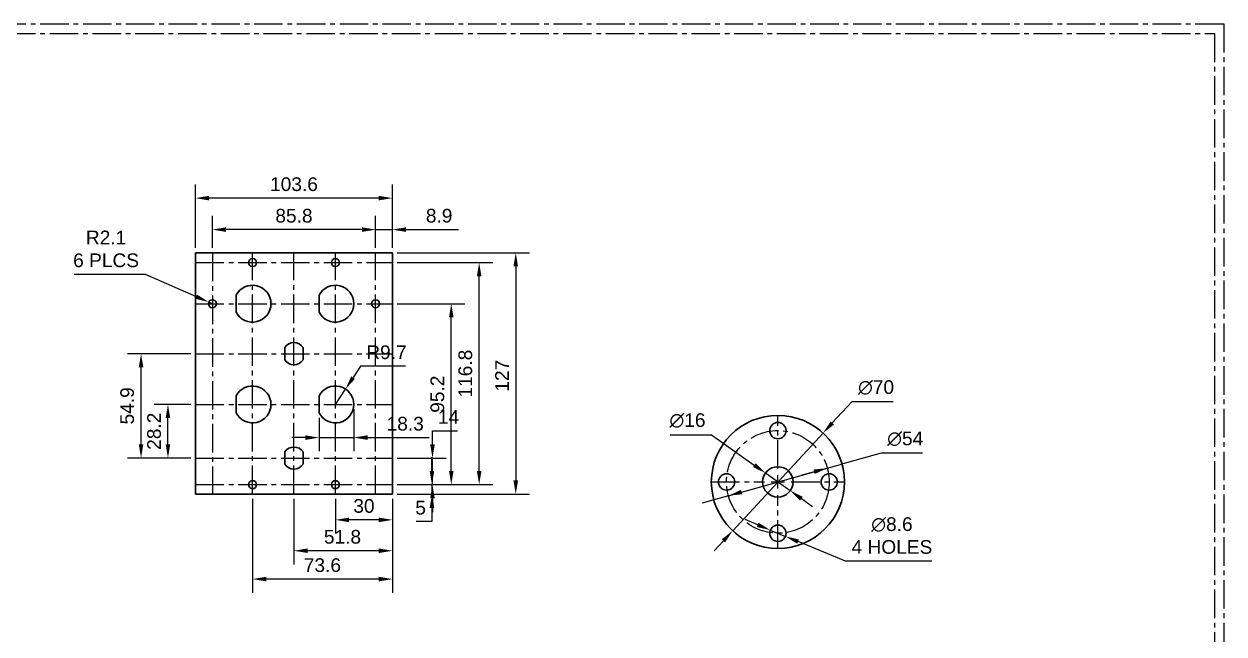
# Model space of a CAD drawing. Header units: millimetres. Extents: x -312 to 1301, y -289 to 535.
# Drawn here: x 670 to 1301, y 214 to 535 of the extents above; entities that cross this region are included whole.
import ezdxf

# ---------------------------------------------------------------- set-up
doc = ezdxf.new("R2010")
doc.units = ezdxf.units.MM
doc.header["$LTSCALE"] = 20
doc.header["$MEASUREMENT"] = 0
doc.linetypes.add('CENTER2', pattern=[1.125, 0.75, -0.125, 0.125, -0.125])
doc.styles.get("Standard").update_dxf_attribs({"font": 'arial.ttf'})
doc.dimstyles.get("Standard").update_dxf_attribs({"dimscale": 40, "dimtxt": 0.18, "dimasz": 0.18, "dimexe": 0.18, "dimexo": 0.0625, "dimgap": 0.09, "dimtad": 1, "dimtoh": 1, "dimdec": 4, "dimdsep": 46, "dimtxsty": 'Standard', "dimcen": 0.09, "dimadec": 0, "dimazin": 0, "dimtfac": 1, "dimtdec": 4, "dimtmove": 0, "dimatfit": 3, "dimfxl": 1, "dimtolj": 1, "dimtzin": 0, "dimarcsym": 0})

# ---------------------------------------------------------------- blocks, each defined once
blk = doc.blocks.new('*U15')
at = {"color": 7, "lineweight": 30}
blk.add_circle((0, 0), 4.3, dxfattribs=at)
blk = doc.blocks.new('*U16')
at = {"color": 0, "linetype": 'ByBlock', "lineweight": -2, "transparency": 16777216}
blk.add_blockref('*U15', (-438.09, 294.24), dxfattribs=at)
for p, rotation in [((-465.09, 267.24), 90), ((-411.09, 267.24), 270), ((-438.09, 240.24), 180)]:
    blk.add_blockref('*U15', p, dxfattribs=dict(at, rotation=rotation))
blk = doc.blocks.new('*U19')
at = {"color": 0, "linetype": 'CENTER2', "transparency": 16777216}
for p, q in [((0, 7), (0, 35.12)), ((-35.12, 0), (-7, 0)), ((7, 0), (35.12, 0)), ((0, -35.12), (0, -7))]:
    blk.add_line(p, q, dxfattribs=at)
at = {"color": 0, "linetype": 'Continuous', "transparency": 16777216}
for p, q in [((-3.5, 0), (3.5, 0)), ((0, -3.5), (0, 3.5))]:
    blk.add_line(p, q, dxfattribs=at)
blk = doc.blocks.new('*D20')
at = {"color": 0, "lineweight": -2, "transparency": 16777216}
for p, q in [((1105.34, 335.89), (1095.01, 324.71)), ((1127.07, 335.89), (1105.34, 335.89)), ((1042.61, 268.02), (1090.12, 319.42)), ((1037.73, 262.73), (1032.84, 257.44))]:
    blk.add_line(p, q, dxfattribs=at)
at = {"color": 0, "transparency": 16777216}
for points in [[(1094.13, 325.53), (1095.89, 323.9), (1090.12, 319.42)], [(1036.84, 263.54), (1038.61, 261.91), (1042.61, 268.02)]]:
    blk.add_solid(points, dxfattribs=at)
at = {"layer": 'Defpoints', "color": 0, "transparency": 16777216}
for p in [(1090.12, 319.42), (1042.61, 268.02)]:
    blk.add_point(p, dxfattribs=at)
at = {"color": 0, "transparency": 16777216, "insert": (1118, 343.37), "char_height": 7.2, "attachment_point": 5}
blk.add_mtext('\\A1;∅70', dxfattribs=at)
blk = doc.blocks.new('*D21')
at = {"color": 0, "lineweight": -2, "transparency": 16777216}
for p, q in [((1120.69, 308.88), (1099.31, 302.91)), ((1142.41, 308.88), (1120.69, 308.88)), ((1040.36, 286.46), (1092.37, 300.98)), ((1085.44, 299.04), (1078.5, 297.11)), ((1092.37, 300.98), (1099.31, 302.91)), ((1047.3, 288.4), (1054.23, 290.33)), ((1033.43, 284.53), (1026.49, 282.59)), ((1040.36, 286.46), (1033.43, 284.53))]:
    blk.add_line(p, q, dxfattribs=at)
at = {"color": 0, "transparency": 16777216}
for points in [[(1085.12, 300.2), (1085.76, 297.89), (1092.37, 300.98)], [(1046.97, 289.55), (1047.62, 287.24), (1040.36, 286.46)]]:
    blk.add_solid(points, dxfattribs=at)
at = {"layer": 'Defpoints', "color": 0, "transparency": 16777216}
for p in [(1092.37, 300.98), (1040.36, 286.46)]:
    blk.add_point(p, dxfattribs=at)
at = {"color": 0, "transparency": 16777216, "insert": (1133.35, 316.36), "char_height": 7.2, "attachment_point": 5}
blk.add_mtext('\\A1;∅54', dxfattribs=at)
blk = doc.blocks.new('*D22')
at = {"color": 0, "lineweight": -2, "transparency": 16777216}
for p, q in [((1009.75, 318.52), (1031.49, 318.52)), ((1031.49, 318.52), (1053.98, 302.53)), ((1072.89, 289.08), (1059.85, 298.36)), ((1078.75, 284.91), (1084.62, 280.74))]:
    blk.add_line(p, q, dxfattribs=at)
at = {"color": 0, "transparency": 16777216}
for points in [[(1054.68, 303.51), (1053.28, 301.55), (1059.85, 298.36)], [(1079.45, 285.89), (1078.06, 283.93), (1072.89, 289.08)]]:
    blk.add_solid(points, dxfattribs=at)
at = {"layer": 'Defpoints', "color": 0, "transparency": 16777216}
for p in [(1059.85, 298.36), (1072.89, 289.08)]:
    blk.add_point(p, dxfattribs=at)
at = {"color": 0, "transparency": 16777216, "insert": (1018.82, 326), "char_height": 7.2, "attachment_point": 5}
blk.add_mtext('\\A1;∅16', dxfattribs=at)
blk = doc.blocks.new('*D23')
at = {"color": 0, "lineweight": -2, "transparency": 16777216}
for p, q in [((1055.75, 271.13), (1049.1, 273.89)), ((1062.4, 268.37), (1070.34, 265.07)), ((1101.85, 251.99), (1076.99, 262.31)), ((1147.28, 251.99), (1101.85, 251.99))]:
    blk.add_line(p, q, dxfattribs=at)
at = {"color": 0, "transparency": 16777216}
for points in [[(1056.21, 272.24), (1055.29, 270.02), (1062.4, 268.37)], [(1077.45, 263.42), (1076.53, 261.2), (1070.34, 265.07)]]:
    blk.add_solid(points, dxfattribs=at)
at = {"layer": 'Defpoints', "color": 0, "transparency": 16777216}
for p in [(1062.4, 268.37), (1070.34, 265.07)]:
    blk.add_point(p, dxfattribs=at)
at = {"color": 0, "transparency": 16777216, "insert": (1126.36, 265.45), "char_height": 7.2, "attachment_point": 5}
blk.add_mtext('\\A1;∅8.6\\P4 HOLES', dxfattribs=at)
blk = doc.blocks.new('*D25')
at = {"color": 0, "lineweight": -2, "transparency": 16777216}
for p, q in [((866.15, 414.27), (935.7, 414.27)), ((928.5, 407.07), (928.5, 294.47)), ((866.15, 287.27), (935.7, 287.27))]:
    blk.add_line(p, q, dxfattribs=at)
at = {"color": 0, "transparency": 16777216}
for points in [[(927.3, 407.07), (929.7, 407.07), (928.5, 414.27)], [(927.3, 294.47), (929.7, 294.47), (928.5, 287.27)]]:
    blk.add_solid(points, dxfattribs=at)
at = {"layer": 'Defpoints', "color": 0, "transparency": 16777216}
for p in [(863.65, 414.27), (863.65, 287.27), (928.5, 287.27)]:
    blk.add_point(p, dxfattribs=at)
at = {"color": 0, "transparency": 16777216, "insert": (921.28, 349.59), "char_height": 7.2, "attachment_point": 5, "rotation": 90}
blk.add_mtext('\\A1;127', dxfattribs=at)
blk = doc.blocks.new('*D26')
at = {"color": 0, "lineweight": -2, "transparency": 16777216}
for p, q in [((760.05, 416.77), (760.05, 450.21)), ((863.65, 416.77), (863.65, 450.21)), ((856.45, 443.01), (767.25, 443.01))]:
    blk.add_line(p, q, dxfattribs=at)
at = {"color": 0, "transparency": 16777216}
for points in [[(767.25, 444.21), (767.25, 441.81), (760.05, 443.01)], [(856.45, 444.21), (856.45, 441.81), (863.65, 443.01)]]:
    blk.add_solid(points, dxfattribs=at)
at = {"layer": 'Defpoints', "color": 0, "transparency": 16777216}
for p in [(760.05, 443.01), (760.05, 414.27), (863.65, 414.27)]:
    blk.add_point(p, dxfattribs=at)
at = {"color": 0, "transparency": 16777216, "insert": (811.85, 450.29), "char_height": 7.2, "attachment_point": 5}
blk.add_mtext('\\A1;103.6', dxfattribs=at)
blk = doc.blocks.new('*D27')
at = {"color": 0, "lineweight": -2, "transparency": 16777216}
for p, q in [((884.43, 299.47), (884.43, 306.67)), ((866.15, 292.27), (891.63, 292.27)), ((884.43, 292.27), (884.43, 287.27)), ((866.15, 287.27), (891.63, 287.27)), ((884.43, 280.07), (884.43, 272.87)), ((884.43, 272.87), (876.06, 272.87))]:
    blk.add_line(p, q, dxfattribs=at)
at = {"color": 0, "transparency": 16777216}
for points in [[(883.23, 299.47), (885.63, 299.47), (884.43, 292.27)], [(883.23, 280.07), (885.63, 280.07), (884.43, 287.27)]]:
    blk.add_solid(points, dxfattribs=at)
at = {"layer": 'Defpoints', "color": 0, "transparency": 16777216}
for p in [(863.65, 292.27), (863.65, 287.27), (884.43, 287.27)]:
    blk.add_point(p, dxfattribs=at)
at = {"color": 0, "transparency": 16777216, "insert": (878.45, 280.13), "char_height": 7.2, "attachment_point": 5}
blk.add_mtext('\\A1;5', dxfattribs=at)
blk = doc.blocks.new('*D28')
at = {"color": 0, "lineweight": -2, "transparency": 16777216}
for p, q in [((884.7, 313.47), (884.7, 320.67)), ((884.7, 320.67), (897.91, 320.67)), ((866.15, 306.27), (891.9, 306.27)), ((884.7, 292.27), (884.7, 306.27)), ((866.15, 292.27), (891.9, 292.27)), ((884.7, 285.07), (884.7, 277.87))]:
    blk.add_line(p, q, dxfattribs=at)
at = {"color": 0, "transparency": 16777216}
for points in [[(883.5, 313.47), (885.9, 313.47), (884.7, 306.27)], [(883.5, 285.07), (885.9, 285.07), (884.7, 292.27)]]:
    blk.add_solid(points, dxfattribs=at)
at = {"layer": 'Defpoints', "color": 0, "transparency": 16777216}
for p in [(863.65, 306.27), (884.7, 306.27), (863.65, 292.27)]:
    blk.add_point(p, dxfattribs=at)
at = {"color": 0, "transparency": 16777216, "insert": (893.1, 327.88), "char_height": 7.2, "attachment_point": 5}
blk.add_mtext('\\A1;14', dxfattribs=at)
blk = doc.blocks.new('*D30')
at = {"color": 0, "lineweight": -2, "transparency": 16777216}
for p, q in [((866.15, 387.47), (901.78, 387.47)), ((894.58, 299.47), (894.58, 380.27)), ((866.15, 292.27), (901.78, 292.27))]:
    blk.add_line(p, q, dxfattribs=at)
at = {"color": 0, "transparency": 16777216}
for points in [[(893.38, 380.27), (895.78, 380.27), (894.58, 387.47)], [(893.38, 299.47), (895.78, 299.47), (894.58, 292.27)]]:
    blk.add_solid(points, dxfattribs=at)
at = {"layer": 'Defpoints', "color": 0, "transparency": 16777216}
for p in [(863.65, 387.47), (894.58, 387.47), (863.65, 292.27)]:
    blk.add_point(p, dxfattribs=at)
at = {"color": 0, "transparency": 16777216, "insert": (887.31, 339.87), "char_height": 7.2, "attachment_point": 5, "rotation": 90}
blk.add_mtext('\\A1;95.2', dxfattribs=at)
blk = doc.blocks.new('*D31')
at = {"color": 0, "lineweight": -2, "transparency": 16777216}
for p, q in [((866.15, 409.07), (916.47, 409.07)), ((909.27, 299.47), (909.27, 401.87)), ((866.15, 292.27), (916.47, 292.27))]:
    blk.add_line(p, q, dxfattribs=at)
at = {"color": 0, "transparency": 16777216}
for points in [[(908.07, 401.87), (910.47, 401.87), (909.27, 409.07)], [(908.07, 299.47), (910.47, 299.47), (909.27, 292.27)]]:
    blk.add_solid(points, dxfattribs=at)
at = {"layer": 'Defpoints', "color": 0, "transparency": 16777216}
for p in [(863.65, 409.07), (909.27, 409.07), (863.65, 292.27)]:
    blk.add_point(p, dxfattribs=at)
at = {"color": 0, "transparency": 16777216, "insert": (901.99, 350.67), "char_height": 7.2, "attachment_point": 5, "rotation": 90}
blk.add_mtext('\\A1;116.8', dxfattribs=at)
blk = doc.blocks.new('*D32')
at = {"color": 0, "lineweight": -2, "transparency": 16777216}
for p, q in [((757.55, 334.47), (738.37, 334.47)), ((745.57, 313.47), (745.57, 327.27)), ((757.55, 306.27), (738.37, 306.27))]:
    blk.add_line(p, q, dxfattribs=at)
at = {"color": 0, "transparency": 16777216}
for points in [[(744.37, 327.27), (746.77, 327.27), (745.57, 334.47)], [(744.37, 313.47), (746.77, 313.47), (745.57, 306.27)]]:
    blk.add_solid(points, dxfattribs=at)
at = {"layer": 'Defpoints', "color": 0, "transparency": 16777216}
for p in [(745.57, 334.47), (760.05, 334.47), (760.05, 306.27)]:
    blk.add_point(p, dxfattribs=at)
at = {"color": 0, "transparency": 16777216, "insert": (738.29, 320.37), "char_height": 7.2, "attachment_point": 5, "rotation": 90}
blk.add_mtext('\\A1;28.2', dxfattribs=at)
blk = doc.blocks.new('*D33')
at = {"color": 0, "lineweight": -2, "transparency": 16777216}
for p, q in [((757.55, 361.17), (724.22, 361.17)), ((731.42, 313.47), (731.42, 353.97)), ((757.55, 306.27), (724.22, 306.27))]:
    blk.add_line(p, q, dxfattribs=at)
at = {"color": 0, "transparency": 16777216}
for points in [[(730.22, 353.97), (732.62, 353.97), (731.42, 361.17)], [(730.22, 313.47), (732.62, 313.47), (731.42, 306.27)]]:
    blk.add_solid(points, dxfattribs=at)
at = {"layer": 'Defpoints', "color": 0, "transparency": 16777216}
for p in [(731.42, 361.17), (760.05, 361.17), (760.05, 306.27)]:
    blk.add_point(p, dxfattribs=at)
at = {"color": 0, "transparency": 16777216, "insert": (724.14, 333.72), "char_height": 7.2, "attachment_point": 5, "rotation": 90}
blk.add_mtext('\\A1;54.9', dxfattribs=at)
blk = doc.blocks.new('*D34')
at = {"color": 0, "lineweight": -2, "transparency": 16777216}
for p, q in [((833.65, 284.77), (833.65, 266.56)), ((863.65, 284.77), (863.65, 266.56)), ((856.45, 273.76), (840.85, 273.76))]:
    blk.add_line(p, q, dxfattribs=at)
at = {"color": 0, "transparency": 16777216}
for points in [[(840.85, 274.96), (840.85, 272.56), (833.65, 273.76)], [(856.45, 274.96), (856.45, 272.56), (863.65, 273.76)]]:
    blk.add_solid(points, dxfattribs=at)
at = {"layer": 'Defpoints', "color": 0, "transparency": 16777216}
for p in [(833.65, 287.27), (863.65, 287.27), (833.65, 273.76)]:
    blk.add_point(p, dxfattribs=at)
at = {"color": 0, "transparency": 16777216, "insert": (848.65, 281.04), "char_height": 7.2, "attachment_point": 5}
blk.add_mtext('\\A1;30', dxfattribs=at)
blk = doc.blocks.new('*D35')
at = {"color": 0, "lineweight": -2, "transparency": 16777216}
for p, q in [((811.85, 284.77), (811.85, 250.31)), ((863.65, 284.77), (863.65, 250.31)), ((856.45, 257.51), (819.05, 257.51))]:
    blk.add_line(p, q, dxfattribs=at)
at = {"color": 0, "transparency": 16777216}
for points in [[(819.05, 258.71), (819.05, 256.31), (811.85, 257.51)], [(856.45, 258.71), (856.45, 256.31), (863.65, 257.51)]]:
    blk.add_solid(points, dxfattribs=at)
at = {"layer": 'Defpoints', "color": 0, "transparency": 16777216}
for p in [(811.85, 287.27), (863.65, 287.27), (811.85, 257.51)]:
    blk.add_point(p, dxfattribs=at)
at = {"color": 0, "transparency": 16777216, "insert": (837.37, 264.79), "char_height": 7.2, "attachment_point": 5}
blk.add_mtext('\\A1;51.8', dxfattribs=at)
blk = doc.blocks.new('*D36')
at = {"color": 0, "lineweight": -2, "transparency": 16777216}
for p, q in [((790.05, 284.77), (790.05, 235.41)), ((863.65, 284.77), (863.65, 235.41)), ((856.45, 242.61), (797.25, 242.61))]:
    blk.add_line(p, q, dxfattribs=at)
at = {"color": 0, "transparency": 16777216}
for points in [[(797.25, 243.81), (797.25, 241.41), (790.05, 242.61)], [(856.45, 243.81), (856.45, 241.41), (863.65, 242.61)]]:
    blk.add_solid(points, dxfattribs=at)
at = {"layer": 'Defpoints', "color": 0, "transparency": 16777216}
for p in [(790.05, 287.27), (863.65, 287.27), (790.05, 242.61)]:
    blk.add_point(p, dxfattribs=at)
at = {"color": 0, "transparency": 16777216, "insert": (826.81, 249.89), "char_height": 7.2, "attachment_point": 5}
blk.add_mtext('\\A1;73.6', dxfattribs=at)
blk = doc.blocks.new('*D37')
at = {"color": 0, "lineweight": -2, "transparency": 16777216}
for p, q in [((843.35, 331.97), (843.35, 309.83)), ((825.05, 327.48), (825.05, 309.83)), ((817.85, 317.03), (810.65, 317.03)), ((825.05, 317.03), (843.35, 317.03)), ((850.55, 317.03), (882.97, 317.03))]:
    blk.add_line(p, q, dxfattribs=at)
at = {"color": 0, "transparency": 16777216}
for points in [[(817.85, 318.23), (817.85, 315.83), (825.05, 317.03)], [(850.55, 318.23), (850.55, 315.83), (843.35, 317.03)]]:
    blk.add_solid(points, dxfattribs=at)
at = {"layer": 'Defpoints', "color": 0, "transparency": 16777216}
for p in [(825.05, 329.98), (843.35, 334.47), (843.35, 317.03)]:
    blk.add_point(p, dxfattribs=at)
at = {"color": 0, "transparency": 16777216, "insert": (870.36, 324.3), "char_height": 7.2, "attachment_point": 5}
blk.add_mtext('\\A1;18.3', dxfattribs=at)
blk = doc.blocks.new('*D38')
at = {"color": 0, "lineweight": -2, "transparency": 16777216}
for p, q in [((846.91, 354.59), (842.95, 348.58)), ((870.51, 354.59), (846.91, 354.59)), ((833.65, 334.47), (838.99, 342.57))]:
    blk.add_line(p, q, dxfattribs=at)
at = {"color": 0, "transparency": 16777216}
blk.add_solid([(841.95, 349.24), (843.95, 347.92), (838.99, 342.57)], dxfattribs=at)
at = {"layer": 'Defpoints', "color": 0, "transparency": 16777216}
for p in [(838.99, 342.57), (833.65, 334.47)]:
    blk.add_point(p, dxfattribs=at)
at = {"color": 0, "transparency": 16777216, "insert": (860.51, 361.87), "char_height": 7.2, "attachment_point": 5}
blk.add_mtext('\\A1;R9.7', dxfattribs=at)
blk = doc.blocks.new('*D39')
at = {"color": 0, "lineweight": -2, "transparency": 16777216}
for p, q in [((696.16, 402.92), (733.52, 402.92)), ((733.52, 402.92), (760.42, 391.19)), ((768.95, 387.47), (767.02, 388.31))]:
    blk.add_line(p, q, dxfattribs=at)
at = {"color": 0, "transparency": 16777216}
blk.add_solid([(760.9, 392.29), (759.94, 390.09), (767.02, 388.31)], dxfattribs=at)
at = {"layer": 'Defpoints', "color": 0, "transparency": 16777216}
for p in [(767.02, 388.31), (768.95, 387.47)]:
    blk.add_point(p, dxfattribs=at)
at = {"color": 0, "transparency": 16777216, "insert": (713.04, 416.25), "char_height": 7.2, "attachment_point": 5}
blk.add_mtext('\\A1;R2.1\\P6 PLCS', dxfattribs=at)
blk = doc.blocks.new('*D40')
at = {"color": 0, "lineweight": -2, "transparency": 16777216}
for p, q in [((854.75, 416.77), (854.75, 433.64)), ((863.65, 416.77), (863.65, 433.64)), ((847.55, 426.44), (840.35, 426.44)), ((854.75, 426.44), (863.65, 426.44)), ((870.85, 426.44), (898.38, 426.44))]:
    blk.add_line(p, q, dxfattribs=at)
at = {"color": 0, "transparency": 16777216}
for points in [[(847.55, 427.64), (847.55, 425.24), (854.75, 426.44)], [(870.85, 427.64), (870.85, 425.24), (863.65, 426.44)]]:
    blk.add_solid(points, dxfattribs=at)
at = {"layer": 'Defpoints', "color": 0, "transparency": 16777216}
for p in [(854.75, 426.44), (854.75, 414.27), (863.65, 414.27)]:
    blk.add_point(p, dxfattribs=at)
at = {"color": 0, "transparency": 16777216, "insert": (888.21, 433.71), "char_height": 7.2, "attachment_point": 5}
blk.add_mtext('\\A1;8.9', dxfattribs=at)
blk = doc.blocks.new('*D41')
at = {"color": 0, "lineweight": -2, "transparency": 16777216}
for p, q in [((768.95, 416.77), (768.95, 433.64)), ((854.75, 416.77), (854.75, 433.64)), ((847.55, 426.44), (776.15, 426.44))]:
    blk.add_line(p, q, dxfattribs=at)
at = {"color": 0, "transparency": 16777216}
for points in [[(776.15, 427.64), (776.15, 425.24), (768.95, 426.44)], [(847.55, 427.64), (847.55, 425.24), (854.75, 426.44)]]:
    blk.add_solid(points, dxfattribs=at)
at = {"layer": 'Defpoints', "color": 0, "transparency": 16777216}
for p in [(768.95, 426.44), (768.95, 414.27), (854.75, 414.27)]:
    blk.add_point(p, dxfattribs=at)
at = {"color": 0, "transparency": 16777216, "insert": (811.85, 433.71), "char_height": 7.2, "attachment_point": 5}
blk.add_mtext('\\A1;85.8', dxfattribs=at)

msp = doc.modelspace()

# ---------------------------------------------------------------- linework, layer by layer
at = {"color": 7, "lineweight": 30}
for p, q in [((863.64743, 414.26981), (760.04743, 414.26981)), ((760.04743, 414.26981), (760.04743, 287.26981)), ((863.64743, 287.26981), (863.64743, 414.26981)), ((781.44743, 382.98317), (781.44743, 391.95646)), ((825.04743, 382.98317), (825.04743, 391.95646)), ((781.44743, 329.98317), (781.44743, 338.95646)), ((825.04743, 329.98317), (825.04743, 338.95646)), ((760.04743, 287.26981), (863.64743, 287.26981))]:
    msp.add_line(p, q, dxfattribs=at)
at = {"color": 2, "linetype": 'CENTER2'}
for p, q in [((768.94743, 414.26981), (768.94743, 287.26981)), ((790.04743, 287.26981), (790.04743, 414.26981)), ((811.84743, 287.26981), (811.84743, 414.26981)), ((833.64743, 287.26981), (833.64743, 414.26981)), ((854.74743, 287.26981), (854.74743, 414.26981)), ((760.04743, 409.06981), (863.64743, 409.06981)), ((760.04743, 387.46981), (863.64743, 387.46981)), ((760.04743, 361.16981), (863.64743, 361.16981)), ((760.04743, 334.46981), (863.64743, 334.46981)), ((760.04743, 306.26981), (863.64743, 306.26981)), ((760.04743, 292.26981), (863.64743, 292.26981))]:
    msp.add_line(p, q, dxfattribs=at)
at = {"color": 5, "linetype": 'CENTER2'}
for points in [[(-311.60207, 534.60358), (1301.01413, 534.60358), (1301.01413, -289.00076), (-311.60207, -289.00076)], [(-306.60207, 529.60358), (1296.01413, 529.60358), (1296.01413, -284.00076), (-306.60207, -284.00076)]]:
    msp.add_lwpolyline(points, close=True, dxfattribs=at)
at = {"color": 7, "lineweight": 30}
for points in [[(807.04743, 357.91405, 0.530049142), (816.64743, 357.91405), (816.64743, 364.42558, 0.530049142), (807.04743, 364.42558)], [(807.04743, 303.01405, 0.530049142), (816.64743, 303.01405), (816.64743, 309.52558, 0.530049142), (807.04743, 309.52558)]]:
    msp.add_lwpolyline(points, format="xyb", close=True, dxfattribs=at)
for centre, radius in [((790.04743, 409.06981), 2.1), ((833.64743, 409.06981), 2.1), ((768.94743, 387.46981), 2.1), ((854.74743, 387.46981), 2.1), ((1066.3667, 293.72081), 35), ((1066.3667, 293.72081), 8), ((790.04743, 292.26981), 2.1), ((833.64743, 292.26981), 2.1)]:
    msp.add_circle(centre, radius, dxfattribs=at)
at = {"color": 2, "linetype": 'CENTER2'}
msp.add_circle((1066.3667, 293.72081), 27, dxfattribs=at)
at = {"color": 7, "lineweight": 30}
for centre in [(790.04743, 387.46981), (833.64743, 387.46981), (790.04743, 334.46981), (833.64743, 334.46981)]:
    msp.add_arc(centre, 9.7, 207.55118989, 152.44881011, dxfattribs=at)

# ---------------------------------------------------------------- block references
at = {"color": 2, "linetype": 'CENTER2'}
msp.add_blockref('*U19', (1066.3667, 293.72081), dxfattribs=at)
at = {"color": 7, "lineweight": 30}
msp.add_blockref('*U16', (1504.45717, 26.47768), dxfattribs=at)

# ---------------------------------------------------------------- dimensions: what is measured, and where the dimension line sits
at = {"color": 4}
for base, p1, p2, picture, middle in [((760.04743, 443.00774), (863.64743, 414.26981), (760.04743, 414.26981), '*D26', (811.84743, 450.28632)), ((843.34743, 317.02623), (825.04743, 329.98317), (843.34743, 334.46981), '*D37', (870.35971, 324.30481))]:
    dim = msp.add_linear_dim(base=base, p1=p1, p2=p2, dimstyle='Standard', dxfattribs=at)
    dim.commit()
    dim.dimension.update_dxf_attribs({"geometry": picture, "text_midpoint": middle})
for base, p1, p2, override, picture, middle in [((768.94743, 426.43859), (854.74743, 414.26981), (768.94743, 414.26981), {"dimtmove": 1}, '*D41', (811.84743, 433.71472)), ((833.64743, 273.76003), (863.64743, 287.26981), (833.64743, 287.26981), {"dimtmove": 0}, '*D34', (848.64743, 281.03862))]:
    dim = msp.add_linear_dim(base=base, p1=p1, p2=p2, dimstyle='Standard', override=override, dxfattribs=at)
    dim.commit()
    dim.dimension.update_dxf_attribs({"geometry": picture, "text_midpoint": middle})
for base, p1, p2, picture, middle in [((854.74743, 426.43859), (863.64743, 414.26981), (854.74743, 414.26981), '*D40', (888.21387, 426.43859)), ((790.04743, 242.60803), (863.64743, 287.26981), (790.04743, 287.26981), '*D36', (826.81237, 242.60803)), ((811.84743, 257.51039), (863.64743, 287.26981), (811.84743, 287.26981), '*D35', (837.36992, 257.51039))]:
    dim = msp.add_linear_dim(base=base, p1=p1, p2=p2, dimstyle='Standard', dxfattribs=at)
    dim.commit()
    dim.dimension.update_dxf_attribs({"geometry": picture, "text_midpoint": middle, "dimtype": 160})
dim = msp.add_radius_dim(center=(768.94743, 387.46981), mpoint=(767.02243, 388.30909), text='<>\\P6 PLCS', dimstyle='Standard', dxfattribs=at)
dim.commit()
dim.dimension.update_dxf_attribs({"geometry": '*D39', "text_midpoint": (713.03704, 402.91691), "dimtype": 164})
dim = msp.add_linear_dim(base=(928.49617, 287.26981), p1=(863.64743, 414.26981), p2=(863.64743, 287.26981), angle=90, dimstyle='Standard', dxfattribs=at)
dim.commit()
dim.dimension.update_dxf_attribs({"geometry": '*D25', "text_midpoint": (928.49617, 349.59083), "dimtype": 160})
for base, p1, p2, picture, middle in [((909.26877, 409.06981), (863.64743, 292.26981), (863.64743, 409.06981), '*D31', (901.99265, 350.66981)), ((894.58118, 387.46981), (863.64743, 292.26981), (863.64743, 387.46981), '*D30', (887.30505, 339.86981)), ((731.41535, 361.16981), (760.04743, 306.26981), (760.04743, 361.16981), '*D33', (724.13923, 333.71981)), ((745.56885, 334.46981), (760.04743, 306.26981), (760.04743, 334.46981), '*D32', (738.29273, 320.36981)), ((884.70043, 306.26981), (863.64743, 292.26981), (863.64743, 306.26981), '*D28', (893.10371, 327.88455)), ((884.43339, 287.26981), (863.64743, 292.26981), (863.64743, 287.26981), '*D27', (878.44648, 280.1312))]:
    dim = msp.add_linear_dim(base=base, p1=p1, p2=p2, angle=90, dimstyle='Standard', dxfattribs=at)
    dim.commit()
    dim.dimension.update_dxf_attribs({"geometry": picture, "text_midpoint": middle})
dim = msp.add_radius_dim(center=(833.64743, 334.46981), mpoint=(838.98624, 342.5684), dimstyle='Standard', dxfattribs=at)
dim.commit()
dim.dimension.update_dxf_attribs({"geometry": '*D38', "text_midpoint": (860.51135, 361.86717)})
for p1, p2, picture, middle in [((1042.61174, 268.01668), (1090.12165, 319.42494), '*D20', (1118.00389, 335.89471)), ((1072.88609, 289.08426), (1059.84731, 298.35736), '*D22', (1018.81897, 318.52475)), ((1040.36066, 286.4623), (1092.37273, 300.97932), '*D21', (1133.34802, 308.88267))]:
    dim = msp.add_diameter_dim_2p(p1=p1, p2=p2, dimstyle='Standard', dxfattribs=at)
    dim.commit()
    dim.dimension.update_dxf_attribs({"geometry": picture, "text_midpoint": middle, "dimtype": 163})
dim = msp.add_diameter_dim_2p(p1=(1062.39532, 268.3695), p2=(1070.33807, 265.07212), text='<>\\P4 HOLES', dimstyle='Standard', dxfattribs=at)
dim.commit()
dim.dimension.update_dxf_attribs({"geometry": '*D23', "text_midpoint": (1126.36381, 265.44944)})

doc.saveas('drawing.dxf')
